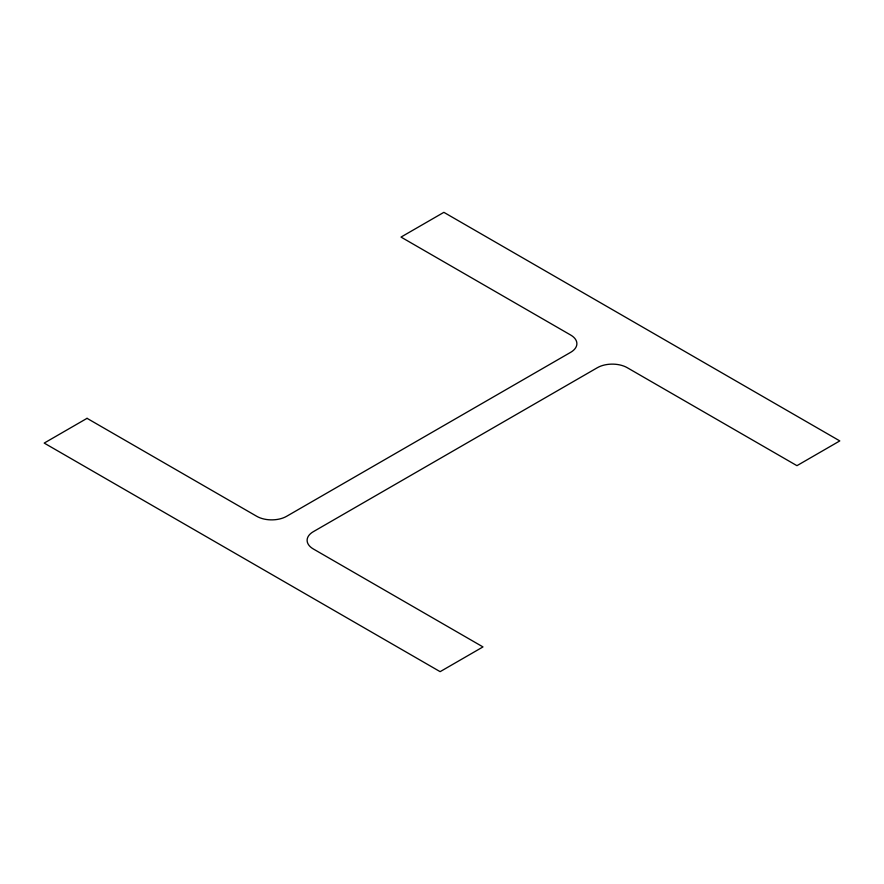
<?xml version="1.0" encoding="UTF-8"?>
<svg xmlns="http://www.w3.org/2000/svg" width="884" height="884" viewBox="0 0 884 884"><rect width="100%" height="100%" fill="white"/><g stroke="black" fill="none" stroke-linecap="round" stroke-linejoin="round"><path stroke-width="1.33" d="M87.052 418.331L44.2 443.083L440.133 671.663L482.984 646.922L313.301 548.953A21.139 12.21 0 0 1 313.301 531.693L597.363 367.7A21.139 12.21 0 0 1 627.253 367.7L796.948 465.669L839.8 440.917L443.867 212.337L401.016 237.078L570.699 335.047A21.139 12.21 0 0 1 570.699 352.307L286.637 516.3A21.139 12.21 0 0 1 256.747 516.3L87.052 418.331"/></g></svg>
